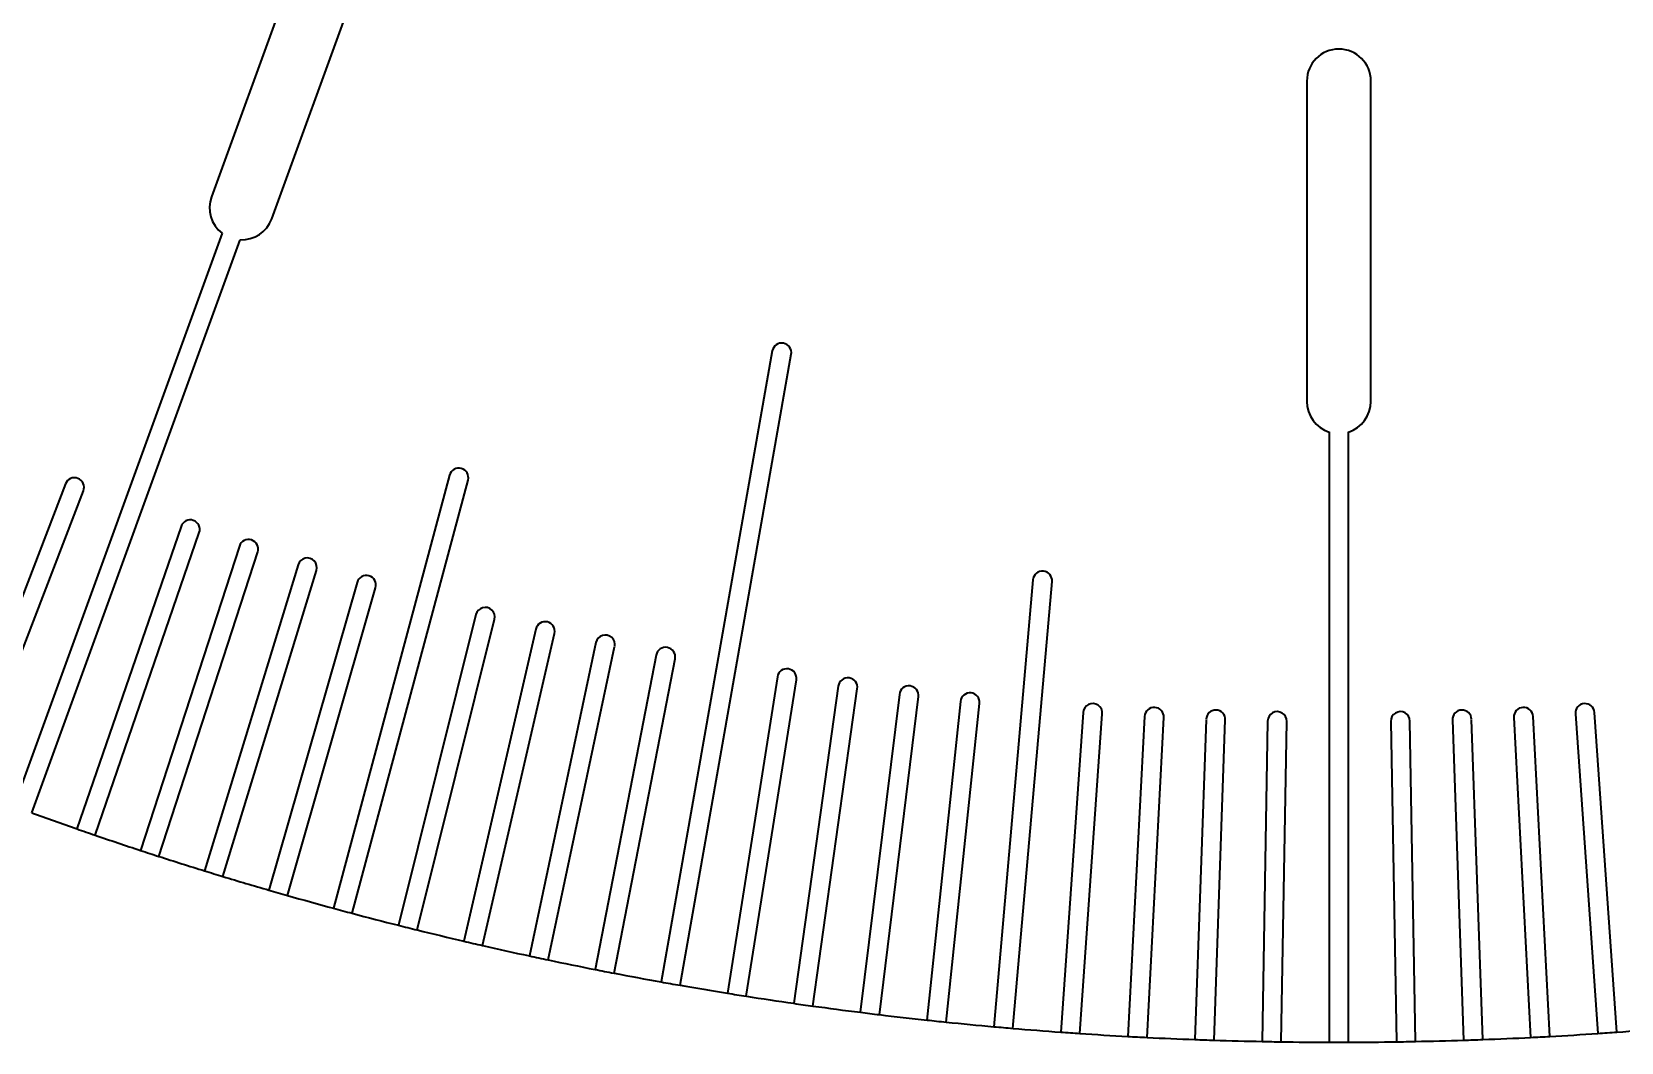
# Model space of a CAD drawing. Extents: x 0 to 297, y 0 to 210.
# Drawn here: x 202.49 to 227.31, y 38.5 to 54.27 of the extents above; entities that cross this region are included whole.
import ezdxf

# ---------------------------------------------------------------- set-up
doc = ezdxf.new("R2010")
doc.units = 0

msp = doc.modelspace()

# ---------------------------------------------------------------- linework, layer by layer
at = {"color": 7, "lineweight": 35, "ltscale": 0.125}
for p, q in [((207.006, 56.391), (205.296, 51.693)), ((206.235, 51.351), (207.945, 56.049)), ((222.401, 53.5), (222.401, 48.5)), ((223.401, 48.5), (223.401, 53.5))]:
    msp.add_line(p, q, dxfattribs=at)
at = {"color": 7, "lineweight": 35, "ltscale": 0.237918}
msp.add_line((205.461, 51.125), (202.206, 42.182), dxfattribs=at)
at = {"color": 7, "lineweight": 35, "ltscale": 0.237922}
msp.add_line((202.488, 42.079), (205.743, 51.022), dxfattribs=at)
at = {"color": 7, "lineweight": 35, "ltscale": 0.249956}
msp.add_line((214.053, 49.288), (212.317, 39.441), dxfattribs=at)
at = {"color": 7, "lineweight": 35, "ltscale": 0.249958}
msp.add_line((212.612, 39.389), (214.349, 49.236), dxfattribs=at)
at = {"color": 7, "lineweight": 35, "ltscale": 0.238071}
for p, q in [((222.751, 48.024), (222.751, 38.501)), ((223.051, 38.501), (223.051, 48.024))]:
    msp.add_line(p, q, dxfattribs=at)
at = {"color": 7, "lineweight": 35, "ltscale": 0.124827}
msp.add_line((203.015, 47.214), (201.225, 42.553), dxfattribs=at)
at = {"color": 7, "lineweight": 35, "ltscale": 0.174908}
msp.add_line((209.012, 47.349), (207.202, 40.591), dxfattribs=at)
at = {"color": 7, "lineweight": 35, "ltscale": 0.174912}
msp.add_line((207.491, 40.513), (209.302, 47.271), dxfattribs=at)
at = {"color": 7, "lineweight": 35, "ltscale": 0.124831}
msp.add_line((201.505, 42.445), (203.295, 47.106), dxfattribs=at)
at = {"color": 7, "lineweight": 35, "ltscale": 0.124857}
msp.add_line((204.82, 46.551), (203.194, 41.829), dxfattribs=at)
at = {"color": 7, "lineweight": 35, "ltscale": 0.124861}
msp.add_line((203.478, 41.731), (205.104, 46.454), dxfattribs=at)
at = {"color": 7, "lineweight": 35, "ltscale": 0.124871}
msp.add_line((205.731, 46.244), (204.188, 41.493), dxfattribs=at)
at = {"color": 7, "lineweight": 35, "ltscale": 0.124875}
msp.add_line((204.473, 41.4), (206.016, 46.151), dxfattribs=at)
at = {"color": 7, "lineweight": 35, "ltscale": 0.124884}
msp.add_line((206.648, 45.952), (205.187, 41.175), dxfattribs=at)
at = {"color": 7, "lineweight": 35, "ltscale": 0.124888}
msp.add_line((205.474, 41.087), (206.934, 45.864), dxfattribs=at)
at = {"color": 7, "lineweight": 35, "ltscale": 0.124897}
msp.add_line((207.569, 45.676), (206.192, 40.874), dxfattribs=at)
at = {"color": 7, "lineweight": 35, "ltscale": 0.174995}
for p, q in [((218.123, 45.716), (217.513, 38.742)), ((217.812, 38.716), (218.422, 45.689))]:
    msp.add_line(p, q, dxfattribs=at)
at = {"color": 7, "lineweight": 35, "ltscale": 0.1249}
msp.add_line((206.48, 40.791), (207.857, 45.594), dxfattribs=at)
at = {"color": 7, "lineweight": 35, "ltscale": 0.124919}
msp.add_line((209.425, 45.173), (208.216, 40.325), dxfattribs=at)
at = {"color": 7, "lineweight": 35, "ltscale": 0.124922}
msp.add_line((208.507, 40.252), (209.716, 45.101), dxfattribs=at)
at = {"color": 7, "lineweight": 35, "ltscale": 0.12493}
msp.add_line((210.36, 44.946), (209.236, 40.077), dxfattribs=at)
at = {"color": 7, "lineweight": 35, "ltscale": 0.124933}
msp.add_line((209.528, 40.01), (210.652, 44.879), dxfattribs=at)
at = {"color": 7, "lineweight": 35, "ltscale": 0.124939}
msp.add_line((211.298, 44.736), (210.259, 39.847), dxfattribs=at)
at = {"color": 7, "lineweight": 35, "ltscale": 0.124942}
msp.add_line((210.552, 39.785), (211.591, 44.673), dxfattribs=at)
at = {"color": 7, "lineweight": 35, "ltscale": 0.124948}
msp.add_line((212.24, 44.541), (211.286, 39.635), dxfattribs=at)
at = {"color": 7, "lineweight": 35, "ltscale": 0.12495}
msp.add_line((211.581, 39.578), (212.534, 44.484), dxfattribs=at)
at = {"color": 7, "lineweight": 35, "ltscale": 0.124963}
msp.add_line((214.133, 44.202), (213.351, 39.265), dxfattribs=at)
at = {"color": 7, "lineweight": 35, "ltscale": 0.124965}
msp.add_line((213.647, 39.218), (214.429, 44.155), dxfattribs=at)
at = {"color": 7, "lineweight": 35, "ltscale": 0.12497}
msp.add_line((215.084, 44.058), (214.388, 39.107), dxfattribs=at)
at = {"color": 7, "lineweight": 35, "ltscale": 0.124995}
for p, q in [((214.685, 39.065), (215.381, 44.016)), ((216.037, 43.929), (215.427, 38.967)), ((215.725, 38.93), (216.335, 43.893)), ((216.992, 43.818), (216.469, 38.846)), ((216.768, 38.814), (217.29, 43.787)), ((218.907, 43.645), (218.559, 38.658)), ((218.858, 38.637), (219.207, 43.624)), ((219.867, 43.584), (219.605, 38.591)), ((219.905, 38.575), (220.167, 43.568)), ((220.828, 43.539), (220.653, 38.543)), ((220.953, 38.532), (221.128, 43.529)), ((221.789, 43.511), (221.702, 38.512)), ((222.002, 38.507), (222.089, 43.506)), ((223.712, 43.506), (223.8, 38.507)), ((224.1, 38.512), (224.012, 43.511)), ((224.674, 43.529), (224.848, 38.532)), ((225.148, 38.543), (224.974, 43.539)), ((225.635, 43.568), (225.896, 38.575)), ((226.196, 38.591), (225.934, 43.584)), ((226.595, 43.624), (226.943, 38.637)), ((227.243, 38.658), (226.894, 43.645))]:
    msp.add_line(p, q, dxfattribs=at)
at = {"color": 7, "lineweight": 35}
for centre, radius, start, end in [((222.901, 53.5), 0.5, 0, 180), ((205.765, 51.522), 0.5, 160, 232.5424), ((205.765, 51.522), 0.5, 267.4576, 340), ((214.201, 49.262), 0.15, 350, 170), ((222.901, 48.5), 0.5, 180, 252.5424), ((222.901, 48.5), 0.5, 287.4576, 360), ((209.157, 47.31), 0.15, 345, 165), ((203.155, 47.16), 0.15, 339, 159), ((204.962, 46.502), 0.15, 341, 161), ((205.874, 46.197), 0.15, 342, 162), ((206.791, 45.908), 0.15, 343, 163), ((207.713, 45.635), 0.15, 344, 164), ((218.273, 45.703), 0.15, 355, 175), ((209.571, 45.137), 0.15, 346, 166), ((210.506, 44.913), 0.15, 347, 167), ((211.445, 44.705), 0.15, 348, 168), ((212.387, 44.513), 0.15, 349, 169), ((214.281, 44.179), 0.15, 351, 171), ((215.232, 44.037), 0.15, 352, 172), ((216.186, 43.911), 0.15, 353, 173), ((217.141, 43.802), 0.15, 354, 174), ((219.057, 43.635), 0.15, 356, 176), ((220.017, 43.576), 0.15, 357, 177), ((225.784, 43.576), 0.15, 3, 183), ((226.744, 43.635), 0.15, 4, 184), ((220.978, 43.534), 0.15, 358, 178), ((221.939, 43.509), 0.15, 359, 179), ((223.862, 43.509), 0.15, 1, 181), ((224.824, 43.534), 0.15, 2, 182), ((222.901, 98.5), 60, 250.11058, 250.82567), ((222.901, 98.5), 60, 250.82567, 251.11215), ((222.901, 98.5), 60, 251.11215, 251.82725), ((222.901, 98.5), 60, 251.82725, 252.11373), ((222.901, 98.5), 60, 252.11373, 252.82884), ((222.901, 98.5), 60, 252.82884, 253.11532), ((222.901, 98.5), 60, 253.11532, 253.83044), ((222.901, 98.5), 60, 253.83044, 254.11692), ((222.901, 98.5), 60, 254.11692, 254.83205), ((222.901, 98.5), 60, 254.83205, 255.11852), ((222.901, 98.5), 60, 255.11852, 255.83366), ((222.901, 98.5), 60, 255.83366, 256.12014), ((222.901, 98.5), 60, 256.12014, 256.83528), ((222.901, 98.5), 60, 256.83528, 257.12176), ((222.901, 98.5), 60, 257.12176, 257.83691), ((222.901, 98.5), 60, 257.83691, 258.12338), ((222.901, 98.5), 60, 258.12338, 258.83854), ((222.901, 98.5), 60, 258.83854, 259.12502), ((222.901, 98.5), 60, 259.12502, 259.84018), ((222.901, 98.5), 60, 259.84018, 260.12666), ((222.901, 98.5), 60, 260.12666, 260.84182), ((222.901, 98.5), 60, 260.84182, 261.1283), ((222.901, 98.5), 60, 261.1283, 261.84347), ((222.901, 98.5), 60, 261.84347, 262.12995), ((222.901, 98.5), 60, 262.12995, 262.84512), ((222.901, 98.5), 60, 262.84512, 263.1316), ((222.901, 98.5), 60, 263.1316, 263.84678), ((222.901, 98.5), 60, 263.84678, 264.13325), ((222.901, 98.5), 60, 264.13325, 264.84844), ((222.901, 98.5), 60, 264.84844, 265.13492), ((222.901, 98.5), 60, 265.13492, 265.8501), ((222.901, 98.5), 60, 265.8501, 266.13658), ((222.901, 98.5), 60, 266.13658, 266.85177), ((222.901, 98.5), 60, 266.85177, 267.13824), ((222.901, 98.5), 60, 267.13824, 267.85343), ((222.901, 98.5), 60, 267.85343, 268.1399), ((222.901, 98.5), 60, 268.1399, 268.85509), ((222.901, 98.5), 60, 268.85509, 269.14157), ((222.901, 98.5), 60, 269.14157, 269.85676), ((222.901, 98.5), 60, 269.85676, 270.14324), ((222.901, 98.5), 60, 270.14324, 270.85843), ((222.901, 98.5), 60, 270.85843, 271.14491), ((222.901, 98.5), 60, 271.14491, 271.86009), ((222.901, 98.5), 60, 271.86009, 272.14657), ((222.901, 98.5), 60, 272.14657, 272.86176), ((222.901, 98.5), 60, 272.86176, 273.14824), ((222.901, 98.5), 60, 273.14824, 273.86342), ((222.901, 98.5), 60, 273.86342, 274.1499), ((222.901, 98.5), 60, 274.1499, 274.86509)]:
    msp.add_arc(centre, radius, start, end, dxfattribs=at)

doc.saveas('drawing.dxf')
